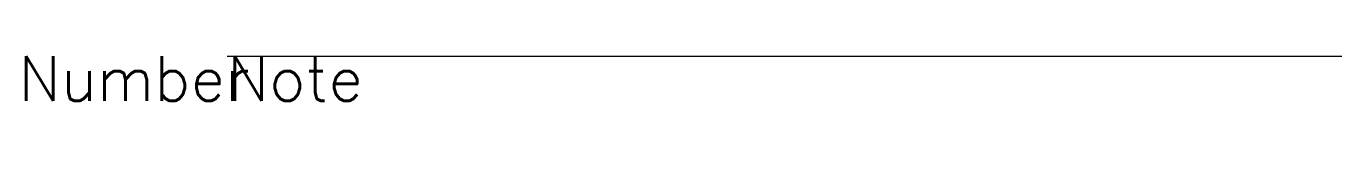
# Model space of a CAD drawing. Header units: feet. Extents: x -0.54 to 3, y -0.16 to 0.
import ezdxf
from ezdxf.enums import TextEntityAlignment as Align

# ---------------------------------------------------------------- set-up
doc = ezdxf.new("R2010")
doc.units = ezdxf.units.FT
doc.header["$MEASUREMENT"] = 0
doc.layers.add('C-ANNO-VFRM', color=150, linetype='Continuous', plot=False)
doc.styles.get("Standard").update_dxf_attribs({"font": 'simplex.shx'})

msp = doc.modelspace()

# ---------------------------------------------------------------- linework, layer by layer
at = {"layer": 'C-ANNO-VFRM', "color": 251, "flags": 128}
msp.add_lwpolyline([(0, 0), (3, 0)], dxfattribs=at)

# ---------------------------------------------------------------- texts
msp.add_attdef('Number', text='', height=0.12).set_placement((-0.25, -0.06), align=Align.MIDDLE_CENTER)
at = {"lineweight": 30, "flags": 106}
msp.add_attdef('Note', text='', height=0.12, dxfattribs=at).set_placement((0, 0), align=Align.TOP_LEFT)

doc.saveas('drawing.dxf')
